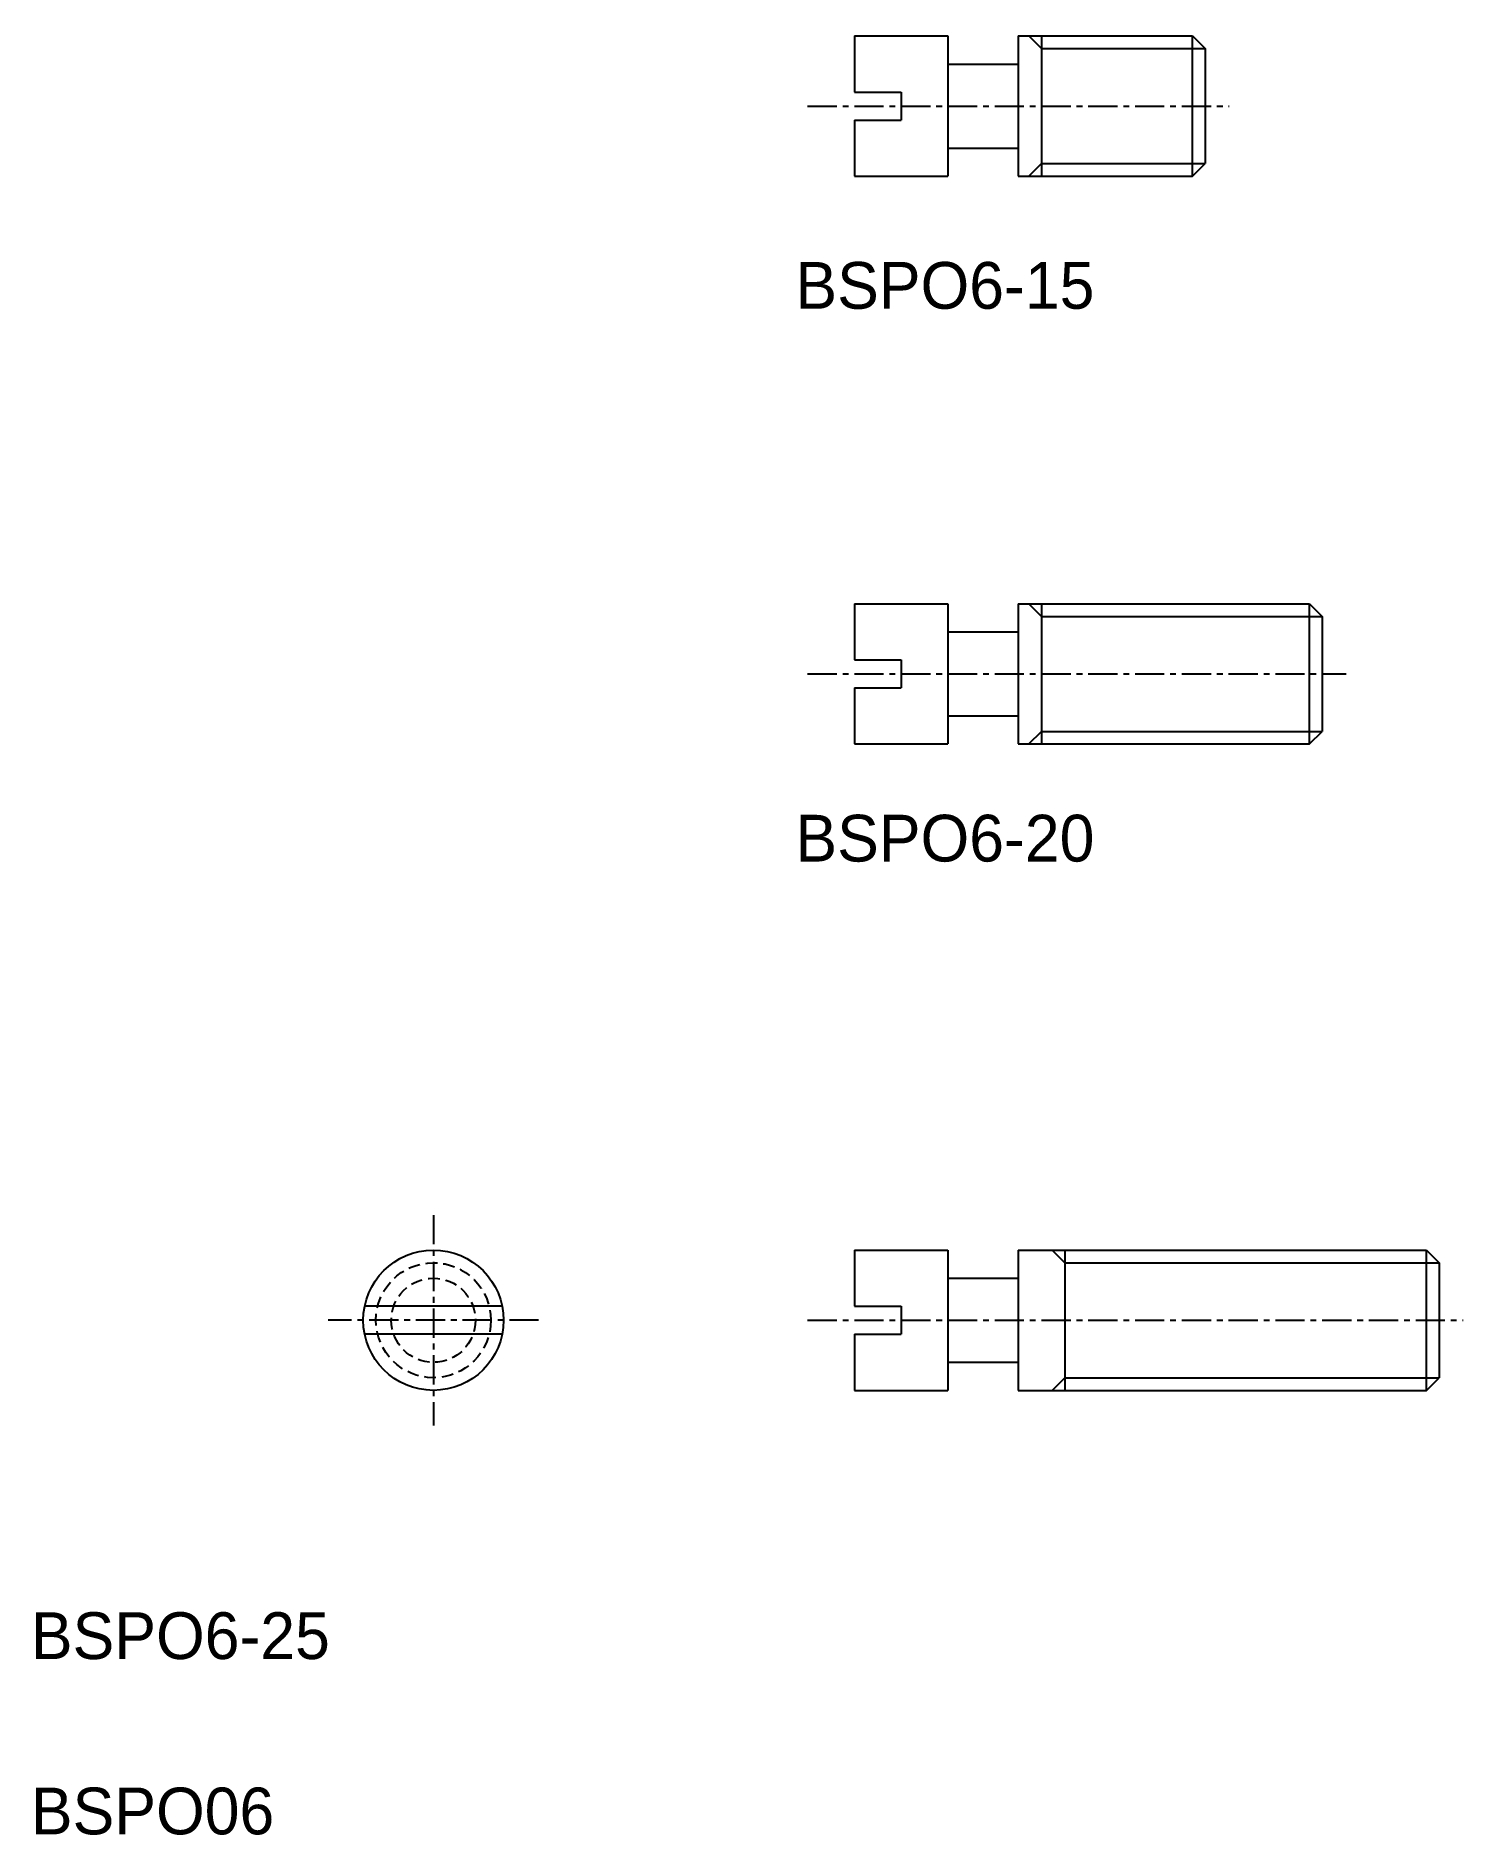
# Model space of a CAD drawing. Extents: x 5.2 to 66.2, y 5 to 81.9.
import ezdxf

# ---------------------------------------------------------------- set-up
doc = ezdxf.new("R2010")
doc.units = 0
doc.linetypes.add('CENTER', pattern=[2, 1.25, -0.25, 0.25, -0.25])
doc.linetypes.add('DASHED', pattern=[0.75, 0.5, -0.25])
doc.layers.get('0').update_dxf_attribs({"linetype": 'CONTINUOUS'})
doc.layers.add('CENTER', color=1, linetype='CENTER')

msp = doc.modelspace()

# ---------------------------------------------------------------- linework, layer by layer
at = {"color": 7, "linetype": 'CONTINUOUS'}
for p, q in [((40.212, 81.934), (40.212, 79.534)), ((40.212, 81.934), (44.212, 81.934)), ((44.212, 81.934), (44.212, 75.934)), ((47.212, 81.934), (47.212, 75.934)), ((47.212, 81.934), (54.67, 81.934)), ((48.212, 81.934), (48.212, 75.934)), ((54.67, 75.934), (54.67, 81.934)), ((54.67, 81.934), (55.212, 81.393)), ((55.212, 81.393), (55.212, 76.476)), ((44.212, 80.734), (47.212, 80.734)), ((40.212, 79.534), (42.212, 79.534)), ((42.212, 79.534), (42.212, 78.334)), ((40.212, 78.334), (40.212, 75.934)), ((40.212, 78.334), (42.212, 78.334)), ((44.212, 77.134), (47.212, 77.134)), ((54.67, 75.934), (55.212, 76.476)), ((40.212, 75.934), (44.212, 75.934)), ((47.212, 75.934), (54.67, 75.934)), ((40.212, 57.646), (44.212, 57.646)), ((40.212, 57.646), (40.212, 55.246)), ((44.212, 57.646), (44.212, 51.646)), ((47.212, 57.646), (59.67, 57.646)), ((47.212, 57.646), (47.212, 51.646)), ((48.212, 57.646), (48.212, 51.646)), ((59.67, 51.646), (59.67, 57.646)), ((59.67, 57.646), (60.212, 57.104)), ((60.212, 57.104), (60.212, 52.187)), ((44.212, 56.446), (47.212, 56.446)), ((40.212, 55.246), (42.212, 55.246)), ((42.212, 55.246), (42.212, 54.046)), ((40.212, 54.046), (42.212, 54.046)), ((40.212, 54.046), (40.212, 51.646)), ((44.212, 52.846), (47.212, 52.846)), ((40.212, 51.646), (44.212, 51.646)), ((47.212, 51.646), (59.67, 51.646)), ((59.67, 51.646), (60.212, 52.187)), ((40.212, 29.994), (44.212, 29.994)), ((40.212, 29.994), (40.212, 27.594)), ((44.212, 29.994), (44.212, 23.994)), ((47.212, 29.994), (47.212, 23.994)), ((47.212, 29.994), (64.67, 29.994)), ((49.212, 29.994), (49.212, 23.994)), ((64.67, 29.994), (65.212, 29.453)), ((64.67, 23.994), (64.67, 29.994)), ((65.212, 29.453), (65.212, 24.536)), ((44.212, 28.794), (47.212, 28.794)), ((25.151, 27.594), (19.272, 27.594)), ((40.212, 27.594), (42.212, 27.594)), ((42.212, 27.594), (42.212, 26.394)), ((25.151, 26.394), (19.272, 26.394)), ((40.212, 26.394), (42.212, 26.394)), ((40.212, 26.394), (40.212, 23.994)), ((44.212, 25.194), (47.212, 25.194)), ((40.212, 23.994), (44.212, 23.994)), ((47.212, 23.994), (64.67, 23.994)), ((64.67, 23.994), (65.212, 24.536))]:
    msp.add_line(p, q, dxfattribs=at)
at = {"color": 3, "linetype": 'CONTINUOUS'}
for p, q in [((47.67, 81.934), (48.212, 81.393)), ((48.212, 81.393), (55.212, 81.393)), ((47.67, 75.934), (48.212, 76.476)), ((48.212, 76.476), (55.212, 76.476)), ((47.67, 57.646), (48.212, 57.104)), ((48.212, 57.104), (60.212, 57.104)), ((47.67, 51.646), (48.212, 52.187)), ((48.212, 52.187), (60.212, 52.187)), ((48.67, 29.994), (49.212, 29.453)), ((49.212, 29.453), (65.212, 29.453)), ((48.67, 23.994), (49.212, 24.536)), ((49.212, 24.536), (65.212, 24.536))]:
    msp.add_line(p, q, dxfattribs=at)
at = {"color": 7, "linetype": 'CONTINUOUS'}
msp.add_circle((22.212, 26.994), 3, dxfattribs=at)
at = {"color": 3, "linetype": 'DASHED'}
for radius in [2.458, 1.8]:
    msp.add_circle((22.212, 26.994), radius, dxfattribs=at)
at = {"layer": 'CENTER', "color": 1, "linetype": 'CENTER'}
for p, q in [((38.212, 78.934), (56.234, 78.934)), ((38.212, 54.646), (61.234, 54.646)), ((22.212, 31.494), (22.212, 22.494)), ((26.712, 26.994), (17.712, 26.994)), ((38.212, 26.994), (66.234, 26.994))]:
    msp.add_line(p, q, dxfattribs=at)

# ---------------------------------------------------------------- texts
at = {"color": 7, "linetype": 'CONTINUOUS'}
for s, p in [('BSPO6-15', (37.69, 70.265)), ('BSPO6-20', (37.69, 46.617)), ('BSPO6-25', (5, 12.5)), ('BSPO06', (5, 5))]:
    msp.add_text(s, height=2, dxfattribs=at).set_placement(p)

doc.saveas('drawing.dxf')
